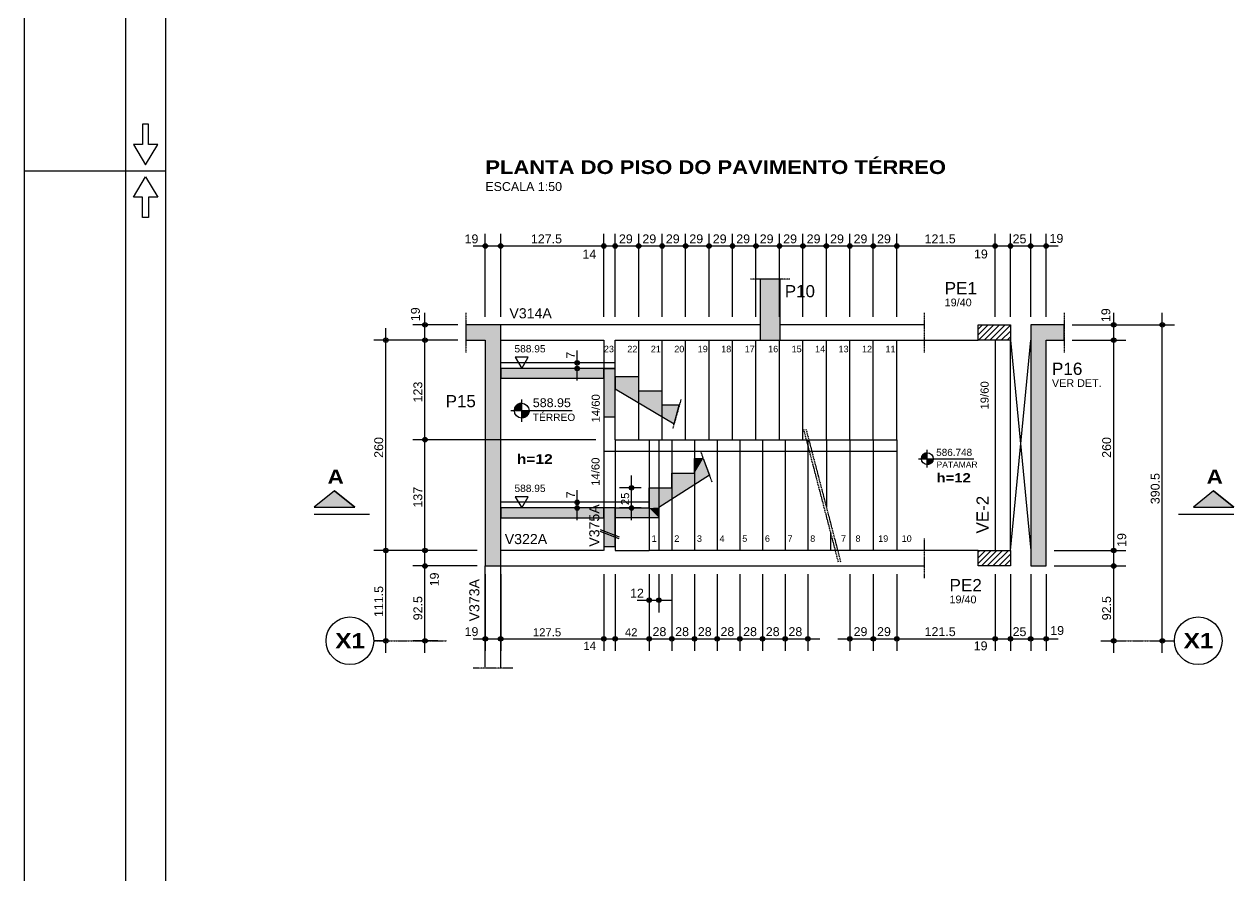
# Model space of a CAD drawing. Extents: x 0 to 5945, y 0 to 4205.
# Drawn here: x 0 to 1495, y 2103 to 3154 of the extents above; entities that cross this region are included whole.
import ezdxf

# ---------------------------------------------------------------- set-up
doc = ezdxf.new("R2010")
doc.units = 0
doc.header["$MEASUREMENT"] = 0
for name, pattern in [('ESTILO_TQS_0002', [0.4, 0.1, -0.3]), ('ESTILO_TQS_0006', [0.3, 0.2, -0.1]), ('ESTILO_TQS_0007', [2.1, 1.5, -0.2, 0.2, -0.2])]:
    doc.linetypes.add(name, pattern=pattern)
for name, color, linetype in [('MTH-179', 1, 'CONTINUOUS'), ('MTH-18', 1, 'CONTINUOUS'), ('MTH-224', 4, 'CONTINUOUS'), ('MTH-230', 1, 'CONTINUOUS'), ('MTH-31', 1, 'CONTINUOUS'), ('MTH-COTAS7', 31, 'CONTINUOUS'), ('MTH-DIM-PILAR', 3, 'CONTINUOUS'), ('MTH-DIM-VIGA', 3, 'CONTINUOUS'), ('MTH-EIXO-214', 4, 'CONTINUOUS'), ('MTH-EIXO-215', 1, 'CONTINUOUS'), ('MTH-EIXO-217', 8, 'CONTINUOUS'), ('MTH-FACE-VIGA', 7, 'CONTINUOUS'), ('MTH-HACHURA-PILAR', 1, 'CONTINUOUS'), ('MTH-LINHA-CORTE', 5, 'CONTINUOUS'), ('MTH-LINHA-SEÇÃO', 16, 'CONTINUOUS'), ('MTH-MARGEM', 5, 'CONTINUOUS'), ('MTH-PILAR-MORRE', 5, 'CONTINUOUS'), ('MTH-PILAR-SEGUE', 5, 'CONTINUOUS'), ('MTH-SIMB_COTA', 3, 'CONTINUOUS'), ('MTH-SOMBRA21', 150, 'CONTINUOUS'), ('MTH-SOMBRA25', 253, 'CONTINUOUS'), ('MTH-TIT1-PILAR', 5, 'CONTINUOUS'), ('MTH-TIT1-VIGA', 5, 'CONTINUOUS'), ('MTH-TXT', 4, 'CONTINUOUS'), ('MTH-TXT-NEGRITO', 5, 'CONTINUOUS'), ('MTH-TXT-NOTAS', 3, 'CONTINUOUS'), ('MTH-VIGA-INVERTIDA', 7, 'ESTILO_TQS_0002')]:
    doc.layers.add(name, color=color, linetype=linetype)
doc.styles.add('TQS_ARIAL', font='arial.ttf')
doc.styles.add('TQS_ARIAL_BLACK', font='ariblk.ttf')

msp = doc.modelspace()

# ---------------------------------------------------------------- linework, layer by layer
at = {"layer": 'MTH-179', "linetype": 'Continuous'}
for p, q in [((0, 4205.000488), (0, 0)), ((125.000008, 4205.000488), (125.000008, 0)), ((0, 2972.5), (175, 2972.5))]:
    msp.add_line(p, q, dxfattribs=at)
for points in [[(150, 2980), (165, 3005), (153.75, 3005), (153.75, 3030), (146.25, 3030), (146.25, 3005), (135, 3005), (150, 2980)], [(150, 2965), (165, 2940), (153.75, 2940), (153.75, 2915), (146.25, 2915), (146.25, 2940), (135, 2940), (150, 2965)]]:
    msp.add_lwpolyline(points, dxfattribs=at)
at = {"layer": 'MTH-18', "linetype": 'Continuous'}
for p, q in [((601.225414, 2676.162879), (677.20447, 2676.162879)), ((614.911174, 2662.477119), (614.911174, 2689.848639)), ((1105.172429, 2616.747142), (1173.602231, 2616.747142)), ((1116.121037, 2605.798534), (1116.121037, 2627.69575))]:
    msp.add_line(p, q, dxfattribs=at)
at = {"layer": 'MTH-224', "linetype": 'Continuous'}
for points in [[(606.961471, 2742.076474), (614.911174, 2728.307851), (622.860086, 2742.076474), (606.961471, 2742.076474)], [(606.961471, 2569.605037), (614.911174, 2555.836414), (622.860086, 2569.605037), (606.961471, 2569.605037)]]:
    msp.add_lwpolyline(points, dxfattribs=at)
at = {"layer": 'MTH-230', "linetype": 'Continuous'}
for p, q in [((1218.888562, 2503.207684), (1243.888564, 2763.207684)), ((1218.888562, 2763.207684), (1243.888564, 2503.207684))]:
    msp.add_line(p, q, dxfattribs=at)
for centre, radius in [((614.911174, 2676.162879), 9.12384), ((1116.121037, 2616.747142), 7.299072), ((402.504242, 2391.707687), 29.418879), ((1450.920864, 2391.707687), 29.418879)]:
    msp.add_circle(centre, radius, dxfattribs=at)
at = {"layer": 'MTH-31', "linetype": 'Continuous'}
for points in [[(614.911174, 2676.162879), (614.911174, 2685.286719), (613.708992, 2685.206975), (612.221467, 2684.881314), (610.55307, 2684.178315), (607.879179, 2681.976209), (607.033397, 2680.76534), (606.000951, 2678.125752), (605.818073, 2676.911319), (605.787334, 2676.162879), (614.911174, 2676.162879)], [(614.910951, 2676.162879), (624.035236, 2676.163325), (623.955492, 2674.960475), (623.629831, 2673.473396), (622.926832, 2671.804553), (620.724726, 2669.131107), (619.513634, 2668.285103), (616.874269, 2667.252879), (615.659614, 2667.069779), (614.911396, 2667.039039), (614.910951, 2676.162879)], [(1116.121037, 2616.747142), (1116.121037, 2624.046214), (1115.159291, 2623.982419), (1113.969272, 2623.72189), (1112.634554, 2623.159491), (1110.495441, 2621.397806), (1109.818816, 2620.429111), (1108.992859, 2618.317441), (1108.846556, 2617.345894), (1108.821965, 2616.747142), (1116.121037, 2616.747142)], [(1116.120859, 2616.747142), (1123.420287, 2616.747499), (1123.356491, 2615.785219), (1123.095963, 2614.595556), (1122.533564, 2613.260481), (1120.771879, 2611.121725), (1119.803005, 2610.444921), (1117.691513, 2609.619142), (1116.719789, 2609.472662), (1116.121215, 2609.44807), (1116.120859, 2616.747142)]]:
    msp.add_lwpolyline(points, dxfattribs=at)
for points in [[(614.911174, 2676.162879), (605.818073, 2676.911319), (605.787334, 2676.162879)], [(614.911174, 2676.162879), (605.787334, 2676.162879), (614.911174, 2676.162879)], [(614.911174, 2676.162879), (606.000951, 2678.125752), (605.818073, 2676.911319)], [(614.911174, 2676.162879), (607.033397, 2680.76534), (606.000951, 2678.125752)], [(614.911174, 2676.162879), (607.879179, 2681.976209), (607.033397, 2680.76534)], [(614.911174, 2676.162879), (610.55307, 2684.178315), (607.879179, 2681.976209)], [(614.911174, 2676.162879), (612.221467, 2684.881314), (610.55307, 2684.178315)], [(614.911174, 2676.162879), (613.708992, 2685.206975), (612.221467, 2684.881314)], [(614.911174, 2676.162879), (614.911174, 2685.286719), (613.708992, 2685.206975)], [(614.910951, 2676.162879), (624.035236, 2676.163325), (623.955492, 2674.960475)], [(614.910951, 2676.162879), (623.955492, 2674.960475), (623.629831, 2673.473396)], [(614.910951, 2676.162879), (623.629831, 2673.473396), (622.926832, 2671.804553)], [(614.910951, 2676.162879), (622.926832, 2671.804553), (620.724726, 2669.131107)], [(614.910951, 2676.162879), (620.724726, 2669.131107), (619.513634, 2668.285103)], [(614.910951, 2676.162879), (619.513634, 2668.285103), (616.874269, 2667.252879)], [(614.910951, 2676.162879), (616.874269, 2667.252879), (615.659614, 2667.069779)], [(614.910951, 2676.162879), (615.659614, 2667.069779), (614.911396, 2667.039039)], [(614.910951, 2676.162879), (614.911396, 2667.039039), (614.910951, 2676.162879)], [(1116.121037, 2616.747142), (1108.846556, 2617.345894), (1108.821965, 2616.747142)], [(1116.121037, 2616.747142), (1108.821965, 2616.747142), (1116.121037, 2616.747142)], [(1116.121037, 2616.747142), (1108.992859, 2618.317441), (1108.846556, 2617.345894)], [(1116.121037, 2616.747142), (1109.818816, 2620.429111), (1108.992859, 2618.317441)], [(1116.121037, 2616.747142), (1110.495441, 2621.397806), (1109.818816, 2620.429111)], [(1116.121037, 2616.747142), (1112.634554, 2623.159491), (1110.495441, 2621.397806)], [(1116.121037, 2616.747142), (1113.969272, 2623.72189), (1112.634554, 2623.159491)], [(1116.121037, 2616.747142), (1115.159291, 2623.982419), (1113.969272, 2623.72189)], [(1116.121037, 2616.747142), (1116.121037, 2624.046214), (1115.159291, 2623.982419)], [(1116.120859, 2616.747142), (1123.420287, 2616.747499), (1123.356491, 2615.785219)], [(1116.120859, 2616.747142), (1123.356491, 2615.785219), (1123.095963, 2614.595556)], [(1116.120859, 2616.747142), (1123.095963, 2614.595556), (1122.533564, 2613.260481)], [(1116.120859, 2616.747142), (1122.533564, 2613.260481), (1120.771879, 2611.121725)], [(1116.120859, 2616.747142), (1120.771879, 2611.121725), (1119.803005, 2610.444921)], [(1116.120859, 2616.747142), (1119.803005, 2610.444921), (1117.691513, 2609.619142)], [(1116.120859, 2616.747142), (1117.691513, 2609.619142), (1116.719789, 2609.472662)], [(1116.120859, 2616.747142), (1116.719789, 2609.472662), (1116.121215, 2609.44807)], [(1116.120859, 2616.747142), (1116.121215, 2609.44807), (1116.120859, 2616.747142)]]:
    msp.add_solid(points, dxfattribs=at)
at = {"layer": 'MTH-COTAS7', "linetype": 'Continuous'}
for p, q in [((569.888567, 2792.207718), (569.888567, 2894.647937)), ((588.888567, 2792.207718), (588.888567, 2894.647937)), ((588.888567, 2802.207718), (588.888567, 2894.647937)), ((716.388564, 2792.207684), (716.388564, 2894.647937)), ((716.388564, 2792.207684), (716.388564, 2894.647937)), ((730.388564, 2792.207684), (730.388564, 2894.647937)), ((730.388564, 2792.207684), (730.388564, 2894.647937)), ((759.388564, 2792.207684), (759.388564, 2894.647937)), ((759.388564, 2792.207684), (759.388564, 2894.647937)), ((788.388564, 2792.207684), (788.388564, 2894.647937)), ((788.388564, 2792.207684), (788.388564, 2894.647937)), ((817.388564, 2792.207684), (817.388564, 2894.647937)), ((817.388564, 2792.207684), (817.388564, 2894.647937)), ((846.388564, 2792.207684), (846.388564, 2894.647937)), ((846.388564, 2792.207684), (846.388564, 2894.647937)), ((875.388564, 2792.207684), (875.388564, 2894.647937)), ((875.388564, 2802.207684), (875.388564, 2894.647937)), ((904.388564, 2792.207684), (904.388564, 2894.647937)), ((904.388564, 2802.207684), (904.388564, 2894.647937)), ((933.388564, 2792.207684), (933.388564, 2894.647937)), ((933.388564, 2802.207684), (933.388564, 2894.647937)), ((962.388564, 2792.207684), (962.388564, 2894.647937)), ((962.388564, 2802.207684), (962.388564, 2894.647937)), ((991.388564, 2792.207684), (991.388564, 2894.647937)), ((991.388564, 2802.207684), (991.388564, 2894.647937)), ((1020.388564, 2792.207684), (1020.388564, 2894.647937)), ((1020.388564, 2802.207684), (1020.388564, 2894.647937)), ((1049.388564, 2792.207684), (1049.388564, 2894.647937)), ((1049.388564, 2802.207684), (1049.388564, 2894.647937)), ((1078.388564, 2792.207684), (1078.388564, 2894.647937)), ((1078.388564, 2792.207684), (1078.388564, 2894.647937)), ((1199.888562, 2792.207718), (1199.888562, 2894.647937)), ((1199.888562, 2792.207718), (1199.888562, 2894.647937)), ((1218.888562, 2792.207718), (1218.888562, 2894.647937)), ((1218.888562, 2792.207718), (1218.888562, 2894.647937)), ((1243.888564, 2792.207718), (1243.888564, 2894.647937)), ((1243.888564, 2792.207718), (1243.888564, 2894.647937)), ((1262.888564, 2792.207718), (1262.888564, 2894.647937)), ((554.888567, 2879.647937), (603.888567, 2879.647937)), ((573.888567, 2879.647937), (731.388564, 2879.647937)), ((701.388564, 2879.647937), (745.388564, 2879.647937)), ((715.388564, 2879.647937), (774.388564, 2879.647937)), ((744.388564, 2879.647937), (803.388564, 2879.647937)), ((773.388564, 2879.647937), (832.388564, 2879.647937)), ((802.388564, 2879.647937), (861.388564, 2879.647937)), ((831.388564, 2879.647937), (890.388564, 2879.647937)), ((860.388564, 2879.647937), (919.388564, 2879.647937)), ((889.388564, 2879.647937), (948.388564, 2879.647937)), ((918.388564, 2879.647937), (977.388564, 2879.647937)), ((947.388564, 2879.647937), (1006.388564, 2879.647937)), ((976.388564, 2879.647937), (1035.388564, 2879.647937)), ((1005.388564, 2879.647937), (1064.388564, 2879.647937)), ((1034.388564, 2879.647937), (1093.388564, 2879.647937)), ((1063.388564, 2879.647937), (1214.888562, 2879.647937)), ((1184.888562, 2879.647937), (1233.888562, 2879.647937)), ((1203.888562, 2879.647937), (1258.888564, 2879.647937)), ((1228.888564, 2879.647937), (1277.888564, 2879.647937)), ((495.281045, 2748.207725), (495.281045, 2797.207718)), ((1346.501986, 2748.207725), (1346.501986, 2797.207718)), ((1406.501986, 2376.707687), (1406.501986, 2797.207718)), ((535.827358, 2782.207718), (480.281045, 2782.207718)), ((1295.204457, 2782.207718), (1361.501986, 2782.207718)), ((1305.204457, 2782.207718), (1421.501986, 2782.207718)), ((446.923121, 2488.207684), (446.923121, 2778.207725)), ((495.281045, 2625.207684), (495.281045, 2778.207725)), ((1346.501986, 2488.207722), (1346.501986, 2778.207725)), ((525.827358, 2763.207725), (431.923121, 2763.207725)), ((535.827358, 2763.207725), (480.281045, 2763.207725)), ((535.827358, 2763.207725), (480.281045, 2763.207725)), ((1295.204457, 2763.207725), (1361.501986, 2763.207725)), ((1295.204457, 2763.207725), (1361.501986, 2763.207725)), ((683.378926, 2713.307851), (683.378926, 2750.307851)), ((683.369699, 2735.307851), (668.378926, 2735.307851)), ((681.344542, 2728.307851), (668.378926, 2728.307851)), ((495.281045, 2488.207684), (495.281045, 2655.207684)), ((706.388564, 2640.207684), (480.281045, 2640.207684)), ((706.388564, 2640.207684), (480.281045, 2640.207684)), ((750.590307, 2540.836414), (750.590307, 2595.836414)), ((683.378926, 2540.836414), (683.378926, 2577.836414)), ((762.388564, 2580.836414), (735.590307, 2580.836414)), ((683.369699, 2562.836414), (668.378926, 2562.836414)), ((681.344542, 2555.836414), (668.378926, 2555.836414)), ((762.388564, 2555.836414), (735.590307, 2555.836414)), ((446.923121, 2376.707687), (446.923121, 2518.207684)), ((495.281045, 2469.207718), (495.281045, 2518.207684)), ((1346.501986, 2469.207718), (1346.501986, 2518.207722)), ((549.888567, 2503.207684), (431.923121, 2503.207684)), ((453.384904, 2503.207684), (431.923121, 2503.207684)), ((559.888567, 2503.207684), (480.281045, 2503.207684)), ((559.888567, 2503.207684), (480.281045, 2503.207684)), ((495.281045, 2376.707687), (495.281045, 2499.207718)), ((1272.888564, 2503.207722), (1361.501986, 2503.207722)), ((1272.888564, 2503.207722), (1361.501986, 2503.207722)), ((1346.501986, 2376.707687), (1346.501986, 2499.207718)), ((510.084806, 2484.207718), (480.281045, 2484.207718)), ((559.888567, 2484.207718), (480.281045, 2484.207718)), ((1272.888564, 2484.207718), (1361.501986, 2484.207718)), ((1272.888564, 2484.207718), (1361.501986, 2484.207718)), ((569.888567, 2474.207718), (569.888567, 2379.207722)), ((588.888567, 2474.207684), (588.888567, 2379.207722)), ((716.388564, 2474.207684), (716.388564, 2379.207722)), ((716.388564, 2474.207684), (716.388564, 2379.207722)), ((730.388564, 2474.207684), (730.388564, 2379.207722)), ((730.388564, 2474.207684), (730.388564, 2379.207722)), ((772.388564, 2474.207684), (772.388564, 2379.207722)), ((784.388564, 2474.207684), (784.388564, 2426.849381)), ((800.388564, 2474.207684), (800.388564, 2379.207722)), ((800.388564, 2474.207684), (800.388564, 2379.207722)), ((828.388564, 2474.207684), (828.388564, 2379.207722)), ((828.388564, 2474.207684), (828.388564, 2379.207722)), ((856.388564, 2474.207684), (856.388564, 2379.207722)), ((856.388564, 2474.207684), (856.388564, 2379.207722)), ((884.388564, 2474.207684), (884.388564, 2379.207722)), ((884.388564, 2474.207684), (884.388564, 2379.207722)), ((912.388564, 2474.207684), (912.388564, 2379.207722)), ((912.388564, 2474.207684), (912.388564, 2379.207722)), ((940.388564, 2474.207684), (940.388564, 2379.207722)), ((940.388564, 2474.207684), (940.388564, 2379.207722)), ((968.388564, 2474.207684), (968.388564, 2379.207722)), ((1020.388564, 2474.207684), (1020.388564, 2379.207722)), ((1049.388564, 2474.207684), (1049.388564, 2379.207722)), ((1049.388564, 2474.207684), (1049.388564, 2379.207722)), ((1078.388564, 2474.207684), (1078.388564, 2379.207722)), ((1078.388564, 2474.207684), (1078.388564, 2379.207722)), ((1199.888562, 2474.207722), (1199.888562, 2379.207722)), ((1199.888562, 2474.207722), (1199.888562, 2379.207722)), ((1218.888562, 2474.207722), (1218.888562, 2379.207722)), ((1218.888562, 2474.207722), (1218.888562, 2379.207722)), ((1243.888564, 2474.207718), (1243.888564, 2379.207722)), ((1243.888564, 2474.207718), (1243.888564, 2379.207722)), ((1262.888564, 2474.207718), (1262.888564, 2379.207722)), ((772.388564, 2464.207684), (772.388564, 2379.207722)), ((772.388564, 2464.207684), (772.388564, 2426.849381)), ((757.388564, 2441.849381), (799.388564, 2441.849381)), ((588.888567, 2411.145717), (588.888567, 2379.207722)), ((554.888567, 2394.207722), (603.888567, 2394.207722)), ((573.888567, 2394.207722), (731.388564, 2394.207722)), ((701.388564, 2394.207722), (745.388564, 2394.207722)), ((715.388564, 2394.207722), (787.388564, 2394.207722)), ((757.388564, 2394.207722), (815.388564, 2394.207722)), ((785.388564, 2394.207722), (843.388564, 2394.207722)), ((813.388564, 2394.207722), (871.388564, 2394.207722)), ((841.388564, 2394.207722), (899.388564, 2394.207722)), ((869.388564, 2394.207722), (927.388564, 2394.207722)), ((897.388564, 2394.207722), (955.388564, 2394.207722)), ((925.388564, 2394.207722), (983.388564, 2394.207722)), ((1005.388564, 2394.207722), (1064.388564, 2394.207722)), ((1034.388564, 2394.207722), (1093.388564, 2394.207722)), ((1063.388564, 2394.207722), (1214.888562, 2394.207722)), ((1184.888562, 2394.207722), (1233.888562, 2394.207722)), ((1203.888562, 2394.207722), (1258.888564, 2394.207722)), ((1228.888564, 2394.207722), (1277.888564, 2394.207722)), ((448.305463, 2391.707687), (431.923121, 2391.707687)), ((511.349, 2391.707687), (480.281045, 2391.707687)), ((1340.582266, 2391.707687), (1361.501986, 2391.707687)), ((1400.582266, 2391.707687), (1421.501986, 2391.707687))]:
    msp.add_line(p, q, dxfattribs=at)
at = {"layer": 'MTH-EIXO-214', "linetype": 'ESTILO_TQS_0007'}
for p, q in [((431.923121, 2391.707687), (522.501574, 2391.707687)), ((1330.582266, 2391.707687), (1421.501986, 2391.707687))]:
    msp.add_line(p, q, dxfattribs=at)
at = {"layer": 'MTH-EIXO-215', "linetype": 'Continuous'}
for p, q in [((730.388564, 2735.307851), (588.888567, 2735.307851)), ((716.388564, 2626.207684), (1078.388564, 2626.207684)), ((772.388564, 2562.836414), (588.888567, 2562.836414))]:
    msp.add_line(p, q, dxfattribs=at)
at = {"layer": 'MTH-EIXO-217', "linetype": 'ESTILO_TQS_0007'}
for p, q in [((946.388566, 2838.529105), (897.388566, 2838.529105)), ((545.827358, 2797.207718), (545.827358, 2748.207725)), ((1112.031679, 2797.207722), (1112.031679, 2748.207729)), ((1285.204457, 2797.207718), (1285.204457, 2748.207725)), ((811.613694, 2689.803968), (801.280061, 2653.523111)), ((963.07667, 2653.268089), (1005.892077, 2489.138335)), ((966.177065, 2653.268089), (1008.992471, 2489.138335)), ((836.143714, 2624.955203), (849.831797, 2588.020322)), ((1112.031679, 2518.207722), (1112.031679, 2469.207729)), ((603.888567, 2358.08375), (554.888567, 2358.08375))]:
    msp.add_line(p, q, dxfattribs=at)
at = {"layer": 'MTH-FACE-VIGA', "linetype": 'Continuous'}
for p, q in [((759.388564, 2640.207718), (759.388564, 2763.207684)), ((788.388564, 2640.207718), (788.388564, 2763.207684)), ((817.388564, 2640.207718), (817.388564, 2763.207684)), ((846.388564, 2640.207718), (846.388564, 2763.207684)), ((875.388564, 2640.207718), (875.388564, 2763.207684)), ((904.388564, 2640.207718), (904.388564, 2763.207684)), ((933.388564, 2640.207718), (933.388564, 2763.207684)), ((933.388564, 2640.207718), (933.388564, 2763.207684)), ((962.388564, 2640.207718), (962.388564, 2763.207684)), ((991.388564, 2640.207718), (991.388564, 2763.207684)), ((1020.388564, 2640.207718), (1020.388564, 2763.207684)), ((1049.388564, 2640.207718), (1049.388564, 2763.207684)), ((1078.388564, 2640.207718), (1078.388564, 2763.207684)), ((730.388564, 2640.207684), (1078.388564, 2640.207684)), ((772.388564, 2640.207684), (772.388564, 2503.207684)), ((800.388564, 2640.207684), (800.388564, 2503.207684)), ((828.388564, 2640.207684), (828.388564, 2503.207684)), ((856.388564, 2640.207684), (856.388564, 2503.207684)), ((884.388564, 2640.207684), (884.388564, 2503.207684)), ((912.388564, 2640.207684), (912.388564, 2503.207684)), ((940.388564, 2640.207684), (940.388564, 2503.207684)), ((968.388564, 2640.207684), (968.388564, 2503.207684)), ((991.388564, 2640.207684), (991.388564, 2556.621635)), ((1020.388564, 2640.207684), (1020.388564, 2503.207684)), ((1049.388564, 2640.207684), (1049.388564, 2503.207684)), ((1078.388564, 2640.207684), (1078.388564, 2503.207684)), ((996.388564, 2525.56936), (996.388564, 2503.207684))]:
    msp.add_line(p, q, dxfattribs=at)
for points in [[(730.388564, 2640.207684), (730.388564, 2763.207684)], [(730.388564, 2763.207684), (909.388566, 2763.207684)], [(934.388566, 2763.207684), (1178.888562, 2763.207684)], [(1218.888562, 2503.207684), (1218.888562, 2763.207684)], [(1178.888562, 2503.207684), (772.388564, 2503.207684)]]:
    msp.add_lwpolyline(points, dxfattribs=at)
at = {"layer": 'MTH-HACHURA-PILAR', "linetype": 'Continuous'}
for p, q in [((1178.888562, 2769.87882), (1191.217461, 2782.207718)), ((1178.888562, 2776.949887), (1184.146393, 2782.207718)), ((1179.288529, 2763.207718), (1198.288529, 2782.207718)), ((1186.359596, 2763.207718), (1205.359596, 2782.207718)), ((1193.430664, 2763.207718), (1212.430664, 2782.207718)), ((1200.501732, 2763.207718), (1218.888562, 2781.594548)), ((1207.5728, 2763.207718), (1218.888562, 2774.52348)), ((1214.643868, 2763.207718), (1218.888562, 2767.452413)), ((1178.888562, 2487.036107), (1195.060177, 2503.207722)), ((1178.888562, 2494.107175), (1187.989109, 2503.207722)), ((1178.888562, 2501.178243), (1180.918041, 2503.207722)), ((1183.131244, 2484.207722), (1202.131244, 2503.207722)), ((1190.202312, 2484.207722), (1209.202312, 2503.207722)), ((1197.27338, 2484.207722), (1216.27338, 2503.207722)), ((1204.344448, 2484.207722), (1218.888562, 2498.751836)), ((1211.415516, 2484.207722), (1218.888562, 2491.680768)), ((1218.486584, 2484.207722), (1218.888562, 2484.6097))]:
    msp.add_line(p, q, dxfattribs=at)
at = {"layer": 'MTH-LINHA-CORTE', "linetype": 'Continuous'}
for p, q in [((383.548121, 2576.857438), (408.548121, 2556.857438)), ((1469.876986, 2576.857438), (1494.876986, 2556.857438)), ((358.548121, 2556.857438), (408.548121, 2556.857438)), ((1444.876986, 2556.857438), (1494.876986, 2556.857438))]:
    msp.add_line(p, q, dxfattribs=at)
for points in [[(408.548121, 2556.857438), (383.548121, 2576.857438), (358.548121, 2556.857438), (408.548121, 2556.857438)], [(1494.876986, 2556.857438), (1469.876986, 2576.857438), (1444.876986, 2556.857438), (1494.876986, 2556.857438)]]:
    msp.add_lwpolyline(points, dxfattribs=at)
at = {"layer": 'MTH-LINHA-SEÇÃO', "linetype": 'Continuous'}
for p, q in [((717.349013, 2728.307851), (730.388564, 2728.307851)), ((711.430992, 2527.047475), (734.846583, 2518.199599)), ((711.699109, 2529.192414), (735.1147, 2520.344538))]:
    msp.add_line(p, q, dxfattribs=at)
for points in [[(716.388564, 2728.307851), (588.888567, 2728.307851), (588.888567, 2716.307851), (716.388564, 2716.307851), (716.388564, 2728.307851)], [(730.388564, 2728.307851), (716.388564, 2728.307851), (716.388564, 2668.307851), (730.388564, 2668.307851), (730.388564, 2728.307851)], [(759.388564, 2699.834846), (759.388564, 2717.82959), (730.388564, 2717.82959), (730.388564, 2703.098751), (803.102516, 2659.92166), (809.639612, 2682.873068), (788.388564, 2682.873068), (788.388564, 2700.351329), (759.388564, 2700.351329)], [(730.388564, 2555.836414), (772.388564, 2555.836414), (772.388564, 2580.836414), (800.388564, 2580.836414), (800.388564, 2598.836414), (828.388564, 2598.836414), (828.388564, 2616.836414), (839.152541, 2616.836414), (846.738482, 2596.367089), (784.388564, 2556.284999), (784.388564, 2543.836414), (730.388564, 2543.836414), (730.388564, 2555.836414)], [(716.388564, 2555.836414), (588.888567, 2555.836414), (588.888567, 2543.836414), (716.388564, 2543.836414), (716.388564, 2555.836414)], [(730.388564, 2555.836414), (716.388564, 2555.836414), (716.388564, 2508.267807), (730.388564, 2508.267807), (730.388564, 2555.836414)]]:
    msp.add_lwpolyline(points, dxfattribs=at)
at = {"layer": 'MTH-MARGEM', "linetype": 'Continuous'}
msp.add_line((175, 49.999954), (175, 4155.000488), dxfattribs=at)
at = {"layer": 'MTH-PILAR-MORRE', "linetype": 'Continuous'}
for points in [[(1218.888562, 2763.207718), (1178.888562, 2763.207718), (1178.888562, 2782.207718), (1218.888562, 2782.207718), (1218.888562, 2763.207718)], [(1218.888562, 2484.207722), (1178.888562, 2484.207722), (1178.888562, 2503.207722), (1218.888562, 2503.207722), (1218.888562, 2484.207722)]]:
    msp.add_lwpolyline(points, dxfattribs=at)
at = {"layer": 'MTH-PILAR-SEGUE', "linetype": 'Continuous'}
for points in [[(909.388566, 2763.207722), (934.388566, 2763.207722), (934.388566, 2838.529105), (909.388566, 2838.529105), (909.388566, 2763.207722)], [(545.827358, 2763.207725), (569.888567, 2763.207725), (569.888567, 2484.207718), (588.888567, 2484.207718), (588.888567, 2782.207718), (545.827358, 2782.207718), (545.827358, 2763.207725)], [(1285.204457, 2782.207718), (1243.888564, 2782.207718), (1243.888564, 2484.207718), (1262.888564, 2484.207718), (1262.888564, 2763.207725), (1285.204457, 2763.207725), (1285.204457, 2782.207718)]]:
    msp.add_lwpolyline(points, dxfattribs=at)
at = {"layer": 'MTH-SIMB_COTA', "linetype": 'Continuous'}
for centre, radius in [((569.888567, 2879.647937), 2.8), ((569.888567, 2879.647937), 1.4), ((588.888567, 2879.647937), 2.8), ((588.888567, 2879.647937), 2.8), ((588.888567, 2879.647937), 1.4), ((588.888567, 2879.647937), 1.4), ((716.388564, 2879.647937), 2.8), ((716.388564, 2879.647937), 2.8), ((716.388564, 2879.647937), 1.4), ((716.388564, 2879.647937), 1.4), ((730.388564, 2879.647937), 2.8), ((730.388564, 2879.647937), 2.8), ((730.388564, 2879.647937), 1.4), ((730.388564, 2879.647937), 1.4), ((759.388564, 2879.647937), 2.8), ((759.388564, 2879.647937), 2.8), ((759.388564, 2879.647937), 1.4), ((759.388564, 2879.647937), 1.4), ((788.388564, 2879.647937), 2.8), ((788.388564, 2879.647937), 2.8), ((788.388564, 2879.647937), 1.4), ((788.388564, 2879.647937), 1.4), ((817.388564, 2879.647937), 2.8), ((817.388564, 2879.647937), 2.8), ((817.388564, 2879.647937), 1.4), ((817.388564, 2879.647937), 1.4), ((846.388564, 2879.647937), 2.8), ((846.388564, 2879.647937), 2.8), ((846.388564, 2879.647937), 1.4), ((846.388564, 2879.647937), 1.4), ((875.388564, 2879.647937), 2.8), ((875.388564, 2879.647937), 2.8), ((875.388564, 2879.647937), 1.4), ((875.388564, 2879.647937), 1.4), ((904.388564, 2879.647937), 2.8), ((904.388564, 2879.647937), 2.8), ((904.388564, 2879.647937), 1.4), ((904.388564, 2879.647937), 1.4), ((933.388564, 2879.647937), 2.8), ((933.388564, 2879.647937), 2.8), ((933.388564, 2879.647937), 1.4), ((933.388564, 2879.647937), 1.4), ((962.388564, 2879.647937), 2.8), ((962.388564, 2879.647937), 2.8), ((962.388564, 2879.647937), 1.4), ((962.388564, 2879.647937), 1.4), ((991.388564, 2879.647937), 2.8), ((991.388564, 2879.647937), 2.8), ((991.388564, 2879.647937), 1.4), ((991.388564, 2879.647937), 1.4), ((1020.388564, 2879.647937), 2.8), ((1020.388564, 2879.647937), 2.8), ((1020.388564, 2879.647937), 1.4), ((1020.388564, 2879.647937), 1.4), ((1049.388564, 2879.647937), 2.8), ((1049.388564, 2879.647937), 2.8), ((1049.388564, 2879.647937), 1.4), ((1049.388564, 2879.647937), 1.4), ((1078.388564, 2879.647937), 2.8), ((1078.388564, 2879.647937), 2.8), ((1078.388564, 2879.647937), 1.4), ((1078.388564, 2879.647937), 1.4), ((1199.888562, 2879.647937), 2.8), ((1199.888562, 2879.647937), 2.8), ((1199.888562, 2879.647937), 1.4), ((1199.888562, 2879.647937), 1.4), ((1218.888562, 2879.647937), 2.8), ((1218.888562, 2879.647937), 2.8), ((1218.888562, 2879.647937), 1.4), ((1218.888562, 2879.647937), 1.4), ((1243.888564, 2879.647937), 2.8), ((1243.888564, 2879.647937), 2.8), ((1243.888564, 2879.647937), 1.4), ((1243.888564, 2879.647937), 1.4), ((1262.888564, 2879.647937), 2.8), ((1262.888564, 2879.647937), 1.4), ((495.281045, 2782.207718), 2.8), ((495.281045, 2782.207718), 1.4), ((1346.501986, 2782.207718), 2.8), ((1346.501986, 2782.207718), 1.4), ((1406.501986, 2782.207718), 2.8), ((1406.501986, 2782.207718), 1.4), ((446.923121, 2763.207725), 2.8), ((495.281045, 2763.207725), 2.8), ((495.281045, 2763.207725), 2.8), ((1346.501986, 2763.207725), 2.8), ((1346.501986, 2763.207725), 2.8), ((446.923121, 2763.207725), 1.4), ((495.281045, 2763.207725), 1.4), ((495.281045, 2763.207725), 1.4), ((1346.501986, 2763.207725), 1.4), ((1346.501986, 2763.207725), 1.4), ((683.378926, 2735.307851), 2.8), ((683.378926, 2735.307851), 1.4), ((683.378926, 2728.307851), 2.8), ((683.378926, 2728.307851), 1.4), ((495.281045, 2640.207684), 2.8), ((495.281045, 2640.207684), 2.8), ((495.281045, 2640.207684), 1.4), ((495.281045, 2640.207684), 1.4), ((750.590307, 2580.836414), 2.8), ((750.590307, 2580.836414), 1.4), ((683.378926, 2562.836414), 2.8), ((683.378926, 2555.836414), 2.8), ((683.378926, 2562.836414), 1.4), ((683.378926, 2555.836414), 1.4), ((750.590307, 2555.836414), 2.8), ((750.590307, 2555.836414), 1.4), ((446.923121, 2503.207684), 2.8), ((446.923121, 2503.207684), 2.8), ((446.923121, 2503.207684), 1.4), ((446.923121, 2503.207684), 1.4), ((495.281045, 2503.207684), 2.8), ((495.281045, 2503.207684), 2.8), ((495.281045, 2503.207684), 1.4), ((495.281045, 2503.207684), 1.4), ((1346.501986, 2503.207722), 2.8), ((1346.501986, 2503.207722), 2.8), ((1346.501986, 2503.207722), 1.4), ((1346.501986, 2503.207722), 1.4), ((495.281045, 2484.207718), 2.8), ((495.281045, 2484.207718), 2.8), ((495.281045, 2484.207718), 1.4), ((495.281045, 2484.207718), 1.4), ((1346.501986, 2484.207718), 2.8), ((1346.501986, 2484.207718), 2.8), ((1346.501986, 2484.207718), 1.4), ((1346.501986, 2484.207718), 1.4), ((772.388564, 2441.849381), 2.8), ((772.388564, 2441.849381), 1.4), ((784.388564, 2441.849381), 2.8), ((784.388564, 2441.849381), 1.4), ((446.923121, 2391.707687), 2.8), ((446.923121, 2391.707687), 1.4), ((495.281045, 2391.707687), 2.8), ((495.281045, 2391.707687), 1.4), ((569.888567, 2394.207722), 2.8), ((569.888567, 2394.207722), 1.4), ((588.888567, 2394.207722), 2.8), ((588.888567, 2394.207722), 2.8), ((588.888567, 2394.207722), 1.4), ((588.888567, 2394.207722), 1.4), ((716.388564, 2394.207722), 2.8), ((716.388564, 2394.207722), 2.8), ((716.388564, 2394.207722), 1.4), ((716.388564, 2394.207722), 1.4), ((730.388564, 2394.207722), 2.8), ((730.388564, 2394.207722), 2.8), ((730.388564, 2394.207722), 1.4), ((730.388564, 2394.207722), 1.4), ((772.388564, 2394.207722), 2.8), ((772.388564, 2394.207722), 2.8), ((772.388564, 2394.207722), 1.4), ((772.388564, 2394.207722), 1.4), ((800.388564, 2394.207722), 2.8), ((800.388564, 2394.207722), 2.8), ((800.388564, 2394.207722), 1.4), ((800.388564, 2394.207722), 1.4), ((828.388564, 2394.207722), 2.8), ((828.388564, 2394.207722), 2.8), ((828.388564, 2394.207722), 1.4), ((828.388564, 2394.207722), 1.4), ((856.388564, 2394.207722), 2.8), ((856.388564, 2394.207722), 2.8), ((856.388564, 2394.207722), 1.4), ((856.388564, 2394.207722), 1.4), ((884.388564, 2394.207722), 2.8), ((884.388564, 2394.207722), 2.8), ((884.388564, 2394.207722), 1.4), ((884.388564, 2394.207722), 1.4), ((912.388564, 2394.207722), 2.8), ((912.388564, 2394.207722), 2.8), ((912.388564, 2394.207722), 1.4), ((912.388564, 2394.207722), 1.4), ((940.388564, 2394.207722), 2.8), ((940.388564, 2394.207722), 2.8), ((940.388564, 2394.207722), 1.4), ((940.388564, 2394.207722), 1.4), ((968.388564, 2394.207722), 2.8), ((968.388564, 2394.207722), 1.4), ((1020.388564, 2394.207722), 2.8), ((1020.388564, 2394.207722), 1.4), ((1049.388564, 2394.207722), 2.8), ((1049.388564, 2394.207722), 2.8), ((1049.388564, 2394.207722), 1.4), ((1049.388564, 2394.207722), 1.4), ((1078.388564, 2394.207722), 2.8), ((1078.388564, 2394.207722), 2.8), ((1078.388564, 2394.207722), 1.4), ((1078.388564, 2394.207722), 1.4), ((1199.888562, 2394.207722), 2.8), ((1199.888562, 2394.207722), 2.8), ((1199.888562, 2394.207722), 1.4), ((1199.888562, 2394.207722), 1.4), ((1218.888562, 2394.207722), 2.8), ((1218.888562, 2394.207722), 2.8), ((1218.888562, 2394.207722), 1.4), ((1218.888562, 2394.207722), 1.4), ((1243.888564, 2394.207722), 2.8), ((1243.888564, 2394.207722), 2.8), ((1243.888564, 2394.207722), 1.4), ((1243.888564, 2394.207722), 1.4), ((1262.888564, 2394.207722), 2.8), ((1262.888564, 2394.207722), 1.4), ((1346.501986, 2391.707687), 2.8), ((1346.501986, 2391.707687), 1.4), ((1406.501986, 2391.707687), 2.8), ((1406.501986, 2391.707687), 1.4)]:
    msp.add_circle(centre, radius, dxfattribs=at)
at = {"layer": 'MTH-SOMBRA21', "linetype": 'Continuous'}
for points in [[(408.548121, 2556.857438), (383.548121, 2576.857438), (358.548121, 2556.857438), (408.548121, 2556.857438)], [(1494.876986, 2556.857438), (1469.876986, 2576.857438), (1444.876986, 2556.857438), (1494.876986, 2556.857438)]]:
    msp.add_lwpolyline(points, dxfattribs=at)
for points in [[(716.388564, 2728.307851), (588.888567, 2728.307851), (588.888567, 2716.307851)], [(716.388564, 2728.307851), (588.888567, 2716.307851), (716.388564, 2716.307851)], [(716.388564, 2728.307851), (716.388564, 2716.307851), (716.388564, 2728.307851)], [(730.388564, 2728.307851), (716.388564, 2728.307851), (716.388564, 2668.307851)], [(730.388564, 2728.307851), (716.388564, 2668.307851), (730.388564, 2668.307851)], [(730.388564, 2728.307851), (730.388564, 2668.307851), (730.388564, 2728.307851)], [(803.102516, 2659.92166), (759.388564, 2699.834846), (730.388564, 2717.82959)], [(803.102516, 2659.92166), (730.388564, 2717.82959), (730.388564, 2703.098751)], [(759.388564, 2717.82959), (730.388564, 2717.82959), (759.388564, 2699.834846)], [(759.388564, 2699.834846), (788.388564, 2682.873068), (788.388564, 2700.351329)], [(803.102516, 2659.92166), (788.388564, 2682.873068), (759.388564, 2699.834846)], [(803.102516, 2659.92166), (809.639612, 2682.873068), (788.388564, 2682.873068)], [(828.388564, 2616.836414), (839.152541, 2616.836414), (828.388564, 2598.836414)], [(839.152541, 2616.836414), (846.738482, 2596.367089), (828.388564, 2598.836414)], [(846.738482, 2596.367089), (784.388564, 2556.284999), (800.388564, 2580.836414)], [(828.388564, 2598.836414), (846.738482, 2596.367089), (800.388564, 2580.836414)], [(800.388564, 2580.836414), (800.388564, 2598.836414), (828.388564, 2598.836414)], [(408.548121, 2556.857438), (383.548121, 2576.857438), (358.548121, 2556.857438)], [(408.548121, 2556.857438), (383.548121, 2576.857438), (358.548121, 2556.857438)], [(800.388564, 2580.836414), (784.388564, 2556.284999), (772.388564, 2555.836414)], [(772.388564, 2555.836414), (772.388564, 2580.836414), (800.388564, 2580.836414)], [(1494.876986, 2556.857438), (1469.876986, 2576.857438), (1444.876986, 2556.857438)], [(1494.876986, 2556.857438), (1469.876986, 2576.857438), (1444.876986, 2556.857438)], [(408.548121, 2556.857438), (358.548121, 2556.857438), (408.548121, 2556.857438)], [(408.548121, 2556.857438), (358.548121, 2556.857438), (408.548121, 2556.857438)], [(784.388564, 2556.284999), (784.388564, 2543.836414), (772.388564, 2555.836414)], [(1494.876986, 2556.857438), (1444.876986, 2556.857438), (1494.876986, 2556.857438)], [(1494.876986, 2556.857438), (1444.876986, 2556.857438), (1494.876986, 2556.857438)], [(716.388564, 2555.836414), (588.888567, 2555.836414), (588.888567, 2543.836414)], [(716.388564, 2555.836414), (588.888567, 2543.836414), (716.388564, 2543.836414)], [(716.388564, 2555.836414), (716.388564, 2543.836414), (716.388564, 2555.836414)], [(730.388564, 2555.836414), (716.388564, 2555.836414), (716.388564, 2508.267807)], [(730.388564, 2555.836414), (716.388564, 2508.267807), (730.388564, 2508.267807)], [(772.388564, 2555.836414), (784.388564, 2543.836414), (730.388564, 2543.836414)], [(730.388564, 2543.836414), (730.388564, 2555.836414), (772.388564, 2555.836414)], [(730.388564, 2555.836414), (730.388564, 2508.267807), (730.388564, 2555.836414)]]:
    msp.add_solid(points, dxfattribs=at)
at = {"layer": 'MTH-SOMBRA25', "linetype": 'Continuous'}
for points in [[(909.388566, 2763.207722), (934.388566, 2763.207722), (934.388566, 2838.529105)], [(909.388566, 2763.207722), (934.388566, 2838.529105), (909.388566, 2838.529105)], [(909.388566, 2763.207722), (909.388566, 2838.529105), (909.388566, 2763.207722)], [(569.888567, 2763.207725), (588.888567, 2782.207718), (545.827358, 2782.207718)], [(569.888567, 2763.207725), (545.827358, 2782.207718), (545.827358, 2763.207725)], [(569.888567, 2763.207725), (588.888567, 2484.207718), (588.888567, 2782.207718)], [(1243.888564, 2484.207718), (1262.888564, 2484.207718), (1243.888564, 2782.207718)], [(1262.888564, 2484.207718), (1262.888564, 2763.207725), (1243.888564, 2782.207718)], [(1243.888564, 2782.207718), (1262.888564, 2763.207725), (1285.204457, 2782.207718)], [(1262.888564, 2763.207725), (1285.204457, 2763.207725), (1285.204457, 2782.207718)], [(569.888567, 2763.207725), (569.888567, 2484.207718), (588.888567, 2484.207718)]]:
    msp.add_solid(points, dxfattribs=at)
at = {"layer": 'MTH-TIT1-PILAR', "linetype": 'Continuous'}
for p, q in [((358.548121, 2548.107438), (426.923121, 2548.107438)), ((1426.501986, 2548.107438), (1494.876986, 2548.107438))]:
    msp.add_line(p, q, dxfattribs=at)
at = {"layer": 'MTH-VIGA-INVERTIDA', "linetype": 'ESTILO_TQS_0006'}
for p, q in [((730.388564, 2640.207684), (730.388564, 2503.207684)), ((784.388564, 2640.207718), (784.388564, 2503.207684)), ((730.388564, 2503.207684), (772.388564, 2503.207684)), ((569.888567, 2358.08375), (569.888567, 2484.207718)), ((588.888567, 2358.08375), (588.888567, 2484.207684))]:
    msp.add_line(p, q, dxfattribs=at)
for points in [[(909.388566, 2782.207684), (588.888567, 2782.207684)], [(1112.031679, 2782.207684), (934.388566, 2782.207684)], [(588.888567, 2763.207684), (716.388564, 2763.207684)], [(716.388564, 2763.207684), (716.388564, 2503.207684)], [(1199.888562, 2763.207684), (1199.888562, 2503.207684)], [(716.388564, 2503.207684), (588.888567, 2503.207684)], [(588.888567, 2484.207684), (1112.031679, 2484.207684)]]:
    msp.add_lwpolyline(points, dxfattribs=at)

# ---------------------------------------------------------------- texts
at = {"layer": 'MTH-COTAS7', "linetype": 'Continuous', "style": 'TQS_ARIAL'}
for s, height, p in [('19', 11, (544.221904, 2882.947937)), ('127.5', 11, (626.238566, 2882.947937)), ('29', 11, (734.988564, 2882.947937)), ('29', 11, (763.988564, 2882.947937)), ('29', 11, (792.988564, 2882.947937)), ('29', 11, (821.988564, 2882.947937)), ('29', 11, (850.988564, 2882.947937)), ('29', 11, (879.988564, 2882.947937)), ('29', 11, (908.988564, 2882.947937)), ('29', 11, (937.988564, 2882.947937)), ('29', 11, (966.988564, 2882.947937)), ('29', 11, (995.988564, 2882.947937)), ('29', 11, (1024.988564, 2882.947937)), ('29', 11, (1053.988564, 2882.947937)), ('121.5', 11, (1112.738563, 2882.947937)), ('25', 11, (1221.488563, 2882.947937)), ('19', 11, (1267.1372, 2883.509681)), ('14', 11, (689.836444, 2864.058184)), ('19', 11, (1173.754475, 2864.250999)), ('12', 11, (748.74153, 2445.062328)), ('19', 11, (544.221904, 2397.507722)), ('127.5', 10, (628.638566, 2397.207722)), ('42', 10, (742.388564, 2397.207722)), ('28', 11, (776.488564, 2397.507722)), ('28', 11, (804.488564, 2397.507722)), ('28', 11, (832.488564, 2397.507722)), ('28', 11, (860.488564, 2397.507722)), ('28', 11, (888.488564, 2397.507722)), ('28', 11, (916.488564, 2397.507722)), ('28', 11, (944.488564, 2397.507722)), ('29', 11, (1024.988564, 2397.507722)), ('29', 11, (1053.988564, 2397.507722)), ('121.5', 11, (1112.738563, 2397.507722)), ('25', 11, (1221.488563, 2397.507722)), ('19', 11, (1268.025568, 2398.929427)), ('14', 10, (691.025864, 2380.465418)), ('19', 11, (1173.424249, 2379.959423))]:
    msp.add_text(s, height=height, dxfattribs=at).set_placement(p)
for s, height, p in [('19', 11, (488.94753, 2786.727335)), ('19', 11, (1342.24163, 2785.55885)), ('7', 11, (680.85693, 2740.397156)), ('123', 11, (491.981045, 2686.307705)), ('260', 11, (443.623121, 2617.807705)), ('260', 11, (1343.201986, 2617.807724)), ('390.5', 11, (1403.201986, 2560.557703)), ('137', 11, (491.981045, 2556.307684)), ('7', 11, (680.85693, 2567.925719)), ('25', 10, (747.590307, 2559.336414)), ('19', 11, (1361.863002, 2507.774374)), ('19', 11, (512.395991, 2458.984859)), ('111.5', 11, (443.623121, 2421.057685)), ('92.5', 11, (491.981045, 2417.057703)), ('92.5', 11, (1343.201986, 2417.057703))]:
    msp.add_text(s, height=height, rotation=90, dxfattribs=at).set_placement(p)
at = {"layer": 'MTH-DIM-PILAR', "linetype": 'Continuous', "style": 'TQS_ARIAL'}
for s, p in [('19/40', (1137.549034, 2805.08762)), ('VER DET.', (1270.101986, 2705.46918)), ('19/40', (1143.496285, 2438.057274))]:
    msp.add_text(s, height=9.55, dxfattribs=at).set_placement(p)
at = {"layer": 'MTH-DIM-VIGA', "linetype": 'Continuous', "style": 'TQS_ARIAL'}
for s, p in [('19/60', (1191.888562, 2677.511606)), ('14/60', (711.329175, 2661.493653)), ('14/60', (711.054697, 2583.205299))]:
    msp.add_text(s, height=10, rotation=90, dxfattribs=at).set_placement(p)
at = {"layer": 'MTH-PILAR-SEGUE', "linetype": 'Continuous', "style": 'TQS_ARIAL'}
for s, p in [('P10', (939.97514, 2816.287968)), ('P15', (520.866394, 2680.382802))]:
    msp.add_text(s, height=15, dxfattribs=at).set_placement(p)
at = {"layer": 'MTH-TIT1-PILAR', "linetype": 'Continuous', "style": 'TQS_ARIAL'}
for s, p in [('PE1', (1137.549034, 2819.954287)), ('P16', (1270.101986, 2720.335846)), ('PE2', (1143.496285, 2452.92394))]:
    msp.add_text(s, height=15.15, dxfattribs=at).set_placement(p)
at = {"layer": 'MTH-TIT1-VIGA', "linetype": 'Continuous', "style": 'TQS_ARIAL'}
for s, p in [('V314A', (599.638567, 2790.207684)), ('V322A', (593.888567, 2511.207684))]:
    msp.add_text(s, height=12.5, dxfattribs=at).set_placement(p)
for s, height, p in [('V375A', 12.5, (710.85372, 2507.983151)), ('VE-2', 15, (1191.888562, 2524.332722)), ('V373A', 12.5, (562.534322, 2415.635005))]:
    msp.add_text(s, height=height, rotation=90, dxfattribs=at).set_placement(p)
at = {"layer": 'MTH-TXT', "linetype": 'Continuous', "style": 'TQS_ARIAL'}
for s, height, p in [('588.95', 9, (605.911174, 2748.107851)), ('588.95', 11, (628.590474, 2680.444842)), ('586.748', 8.8, (1127.064477, 2620.172713)), ('588.95', 9, (605.911174, 2575.636414))]:
    msp.add_text(s, height=height, dxfattribs=at).set_placement(p)
at = {"layer": 'MTH-TXT-NEGRITO', "linetype": 'Continuous', "style": 'TQS_ARIAL_BLACK'}
for s, height, p in [('PLANTA DO PISO DO PAVIMENTO TÉRREO', 17, (569.888567, 2968.57581)), ('h=12', 12, (608.920437, 2610.32124)), ('A', 17.5, (374.860621, 2585.732438)), ('A', 17.5, (1461.189486, 2585.732438)), ('h=12', 11.5, (1127.412274, 2587.417069)), ('X1', 18.75, (384.490981, 2382.402356)), ('X1', 18.75, (1432.907603, 2382.402356))]:
    msp.add_text(s, height=height, dxfattribs=at).set_placement(p)
at = {"layer": 'MTH-TXT-NOTAS', "linetype": 'Continuous', "style": 'TQS_ARIAL'}
for s, height, p in [('ESCALA 1:50', 11, (569.888567, 2947.57581)), ('23', 8, (716.388564, 2748.32411)), ('22', 8, (745.388564, 2748.32411)), ('21', 8, (774.388564, 2748.32411)), ('20', 8, (803.388564, 2748.32411)), ('19', 8, (832.388564, 2748.32411)), ('18', 8, (861.388564, 2748.32411)), ('17', 8, (890.388564, 2748.32411)), ('16', 8, (919.388564, 2748.32411)), ('15', 8, (948.388564, 2748.32411)), ('14', 8, (977.388564, 2748.32411)), ('13', 8, (1006.388564, 2748.32411)), ('12', 8, (1035.388564, 2748.32411)), ('11', 8, (1064.388564, 2748.32411)), ('TÉRREO', 9, (628.590474, 2663.444842)), ('PATAMAR', 7.5, (1127.59368, 2605.792351)), ('1', 8, (775.388564, 2514.008502)), ('2', 8, (803.388564, 2514.008502)), ('3', 8, (831.388564, 2514.008502)), ('4', 8, (859.388564, 2514.008502)), ('5', 8, (887.388564, 2514.008502)), ('6', 8, (915.388564, 2514.008502)), ('7', 8, (943.388564, 2514.008502)), ('8', 8, (971.388564, 2514.008502)), ('7', 8, (1009.424609, 2514.008502)), ('8', 8, (1027.388564, 2514.008502)), ('19', 8, (1055.388564, 2514.008502)), ('10', 8, (1084.388564, 2514.008502))]:
    msp.add_text(s, height=height, dxfattribs=at).set_placement(p)

doc.saveas('drawing.dxf')
